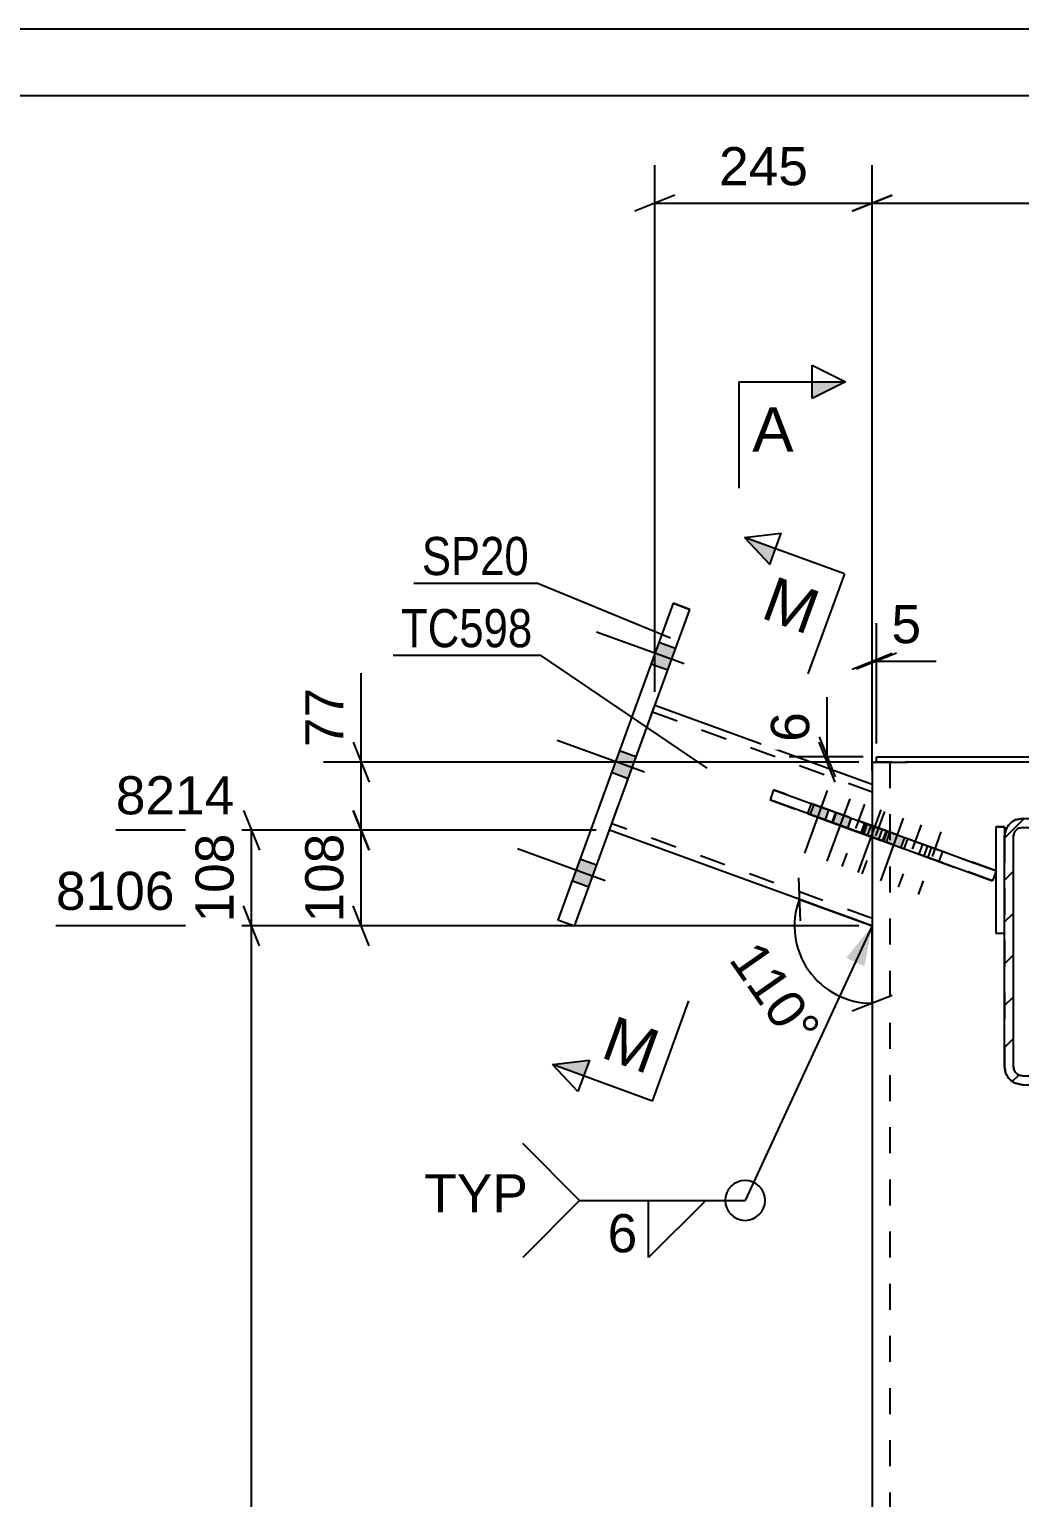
# Model space of a CAD drawing. Header units: millimetres. Extents: x -424 to 417, y -243 to 351.
# Drawn here: x -80 to -5.6, y 240.9 to 351.2 of the extents above; entities that cross this region are included whole.
import ezdxf

# ---------------------------------------------------------------- set-up
doc = ezdxf.new("R2010")
doc.units = ezdxf.units.MM
doc.linetypes.add('DXK_LINE_DOT2', pattern=[3.9198, 1.9599, -1.9599])
doc.linetypes.add('DXK_LINE_DOT3', pattern=[5.9187, 2.979, -0.9799, 0.9799, -0.9799])
doc.styles.add('Arial', font='ARIAL.TTF', dxfattribs={"height": 0.2})
doc.styles.add('Arial Narrow', font='ARIALN.TTF', dxfattribs={"height": 0.2})

# ---------------------------------------------------------------- blocks, each defined once
blk = doc.blocks.new('Unknown-284935898-1134')
at = {"color": 5, "linetype": 'Continuous'}
for p, q in [((416.53, 351.23), (-424.47, 351.23)), ((411.53, 346.23), (-419.47, 346.23))]:
    blk.add_line(p, q, dxfattribs=at)
blk = doc.blocks.new('Part-284935898-2427 - 2218')
at = {"color": 2, "linetype": 'Continuous'}
for p, q in [((-31.61, 308.1), (-40.28, 284.29)), ((-31.61, 308.1), (-31.61, 308.1)), ((-30.36, 307.64), (-31.61, 308.1)), ((-39.02, 283.84), (-30.36, 307.64)), ((-30.36, 307.64), (-30.36, 307.64)), ((-40.28, 284.29), (-40.28, 284.29)), ((-39.02, 283.84), (-40.28, 284.29)), ((-39.02, 283.84), (-39.02, 283.84))]:
    blk.add_line(p, q, dxfattribs=at)
at = {"color": 7, "linetype": 'DXK_LINE_DOT2'}
for p, q in [((-31.61, 308.1), (-30.36, 307.64)), ((-39.02, 283.84), (-40.28, 284.29))]:
    blk.add_line(p, q, dxfattribs=at)
blk = doc.blocks.new('Part-284935898-2387 - 2218')
at = {"linetype": 'Continuous'}
h = blk.add_hatch(dxfattribs=at)
h.set_pattern_fill('', scale=0.7, style=0, pattern_type=0)
h.set_pattern_definition([(45, (6.5138, 291.1015), (-1.57154, 1.57154), [])])
h.paths.add_polyline_path([(6.62, 290.59), (6.51, 291.1), (6.22, 291.53), (5.79, 291.82), (5.28, 291.92), (-5.38, 291.92), (-5.89, 291.82), (-6.33, 291.53), (-6.62, 291.1), (-6.72, 290.59), (-6.72, 273.26), (-6.62, 272.75), (-6.33, 272.32), (-5.89, 272.03), (-5.38, 271.92), (5.28, 271.92), (5.79, 272.03), (6.22, 272.32), (6.51, 272.75), (6.62, 273.26)])
h.paths.add_polyline_path([(5.9, 273), (5.75, 272.79), (5.54, 272.64), (5.28, 272.59), (-5.38, 272.59), (-5.64, 272.64), (-5.86, 272.79), (-6, 273), (-6.05, 273.26), (-6.05, 290.59), (-6, 290.85), (-5.86, 291.06), (-5.64, 291.21), (-5.38, 291.26), (5.28, 291.26), (5.54, 291.21), (5.75, 291.06), (5.9, 290.85), (5.95, 290.59), (5.95, 273.26)])
at = {"color": 7, "linetype": 'DXK_LINE_DOT2'}
for p, q in [((-5.89, 291.82), (-5.38, 291.92)), ((-5.38, 291.92), (5.28, 291.92)), ((5.28, 291.92), (5.79, 291.82)), ((-6.72, 290.59), (-6.62, 291.1)), ((-6.72, 290.59), (-6.72, 273.26)), ((-6, 290.85), (-6.05, 290.59)), ((-6.05, 273.26), (-6.05, 290.59)), ((-5.38, 291.26), (-5.64, 291.21)), ((-5.38, 291.26), (5.28, 291.26)), ((5.54, 291.21), (5.28, 291.26)), ((5.95, 290.59), (5.9, 290.85)), ((5.95, 273.26), (5.95, 290.59)), ((6.51, 291.1), (6.62, 290.59)), ((6.62, 290.59), (6.62, 273.26)), ((-6.62, 272.75), (-6.72, 273.26)), ((-6.05, 273.26), (-6, 273)), ((-5.64, 272.64), (-5.38, 272.59)), ((-5.38, 272.59), (5.28, 272.59)), ((5.28, 272.59), (5.54, 272.64)), ((5.9, 273), (5.95, 273.26)), ((6.62, 273.26), (6.51, 272.75)), ((-5.38, 271.92), (-5.89, 272.03)), ((-5.38, 271.92), (5.28, 271.92)), ((5.79, 272.03), (5.28, 271.92))]:
    blk.add_line(p, q, dxfattribs=at)
at = {"color": 2, "linetype": 'Continuous'}
for p, q in [((-5.38, 291.92), (-5.89, 291.82)), ((-5.38, 291.92), (-5.38, 291.92)), ((-5.38, 291.92), (5.28, 291.92)), ((5.28, 291.92), (5.28, 291.92)), ((5.79, 291.82), (5.28, 291.92)), ((-6.62, 291.1), (-6.72, 290.59)), ((-6.72, 290.59), (-6.72, 290.59)), ((-6.72, 273.26), (-6.72, 290.59)), ((-6.05, 290.59), (-6, 290.85)), ((-6.05, 290.59), (-6.05, 290.59)), ((-6.05, 273.26), (-6.05, 290.59)), ((-5.64, 291.21), (-5.38, 291.26)), ((-5.38, 291.26), (-5.38, 291.26)), ((-5.38, 291.26), (5.28, 291.26)), ((5.28, 291.26), (5.28, 291.26)), ((5.28, 291.26), (5.54, 291.21)), ((5.9, 290.85), (5.95, 290.59)), ((5.95, 290.59), (5.95, 290.59)), ((5.95, 273.26), (5.95, 290.59)), ((6.62, 290.59), (6.51, 291.1)), ((6.62, 290.59), (6.62, 290.59)), ((6.62, 273.26), (6.62, 290.59)), ((-6.72, 273.26), (-6.72, 273.26)), ((-6.72, 273.26), (-6.62, 272.75)), ((-6.05, 273.26), (-6.05, 273.26)), ((-6, 273), (-6.05, 273.26)), ((-5.38, 272.59), (-5.64, 272.64)), ((-5.38, 272.59), (-5.38, 272.59)), ((-5.38, 272.59), (5.28, 272.59)), ((5.54, 272.64), (5.28, 272.59)), ((5.28, 272.59), (5.28, 272.59)), ((5.95, 273.26), (5.9, 273)), ((5.95, 273.26), (5.95, 273.26)), ((6.51, 272.75), (6.62, 273.26)), ((6.62, 273.26), (6.62, 273.26)), ((-5.89, 272.03), (-5.38, 271.92)), ((-5.38, 271.92), (-5.38, 271.92)), ((-5.38, 271.92), (5.28, 271.92)), ((5.28, 271.92), (5.79, 272.03)), ((5.28, 271.92), (5.28, 271.92))]:
    blk.add_line(p, q, dxfattribs=at)
at = {"color": 7, "linetype": 'DXK_LINE_DOT2'}
for centre, radius, start, end in [((-5.38, 290.59), 1.33, 112.5, 157.5), ((5.28, 290.59), 1.33, 22.5, 67.5), ((-5.38, 290.59), 0.667, 112.5, 157.5), ((5.28, 290.59), 0.667, 22.5, 67.5), ((-5.38, 273.26), 1.33, 202.5, 247.5), ((-5.38, 273.26), 0.667, 202.5, 247.5), ((5.28, 273.26), 0.667, 292.5, 337.5), ((5.28, 273.26), 1.33, 292.5, 337.5)]:
    blk.add_arc(centre, radius, start, end, dxfattribs=at)
at = {"color": 2, "linetype": 'Continuous'}
for centre, radius, start, end in [((-5.38, 290.59), 1.33, 112.5, 157.5), ((5.28, 290.59), 1.33, 22.5, 67.5), ((-5.38, 290.59), 0.667, 112.5, 157.5), ((5.28, 290.59), 0.667, 22.5, 67.5), ((-5.38, 273.26), 1.33, 202.5, 247.5), ((-5.38, 273.26), 0.667, 202.5, 247.5), ((5.28, 273.26), 0.667, 292.5, 337.5), ((5.28, 273.26), 1.33, 292.5, 337.5)]:
    blk.add_arc(centre, radius, start, end, dxfattribs=at)
blk = doc.blocks.new('Part-284935898-2265 - 2218')
at = {"color": 2, "linetype": 'Continuous'}
for p, q in [((-16.67, 296.17), (-16.67, 291.38)), ((-16.67, 296.17), (-16.33, 296.17)), ((-15.22, 296.17), (-14, 296.17)), ((15.22, 296.17), (-14, 296.17)), ((-16.67, 290.53), (-16.67, 67.92))]:
    blk.add_line(p, q, dxfattribs=at)
at = {"color": 7, "linetype": 'DXK_LINE_DOT2'}
for p, q in [((-16.67, 296.17), (-15.22, 296.17)), ((-16.33, 296.17), (-15.89, 296.17)), ((-15.33, 296.17), (-15.33, 23.43)), ((-16.67, 291.38), (-16.67, 290.53))]:
    blk.add_line(p, q, dxfattribs=at)
blk = doc.blocks.new('Part-284935898-5705 - 2218')
at = {"color": 2, "linetype": 'Continuous'}
for p, q in [((-6.72, 291.3), (-7.38, 291.3)), ((-7.38, 291.3), (-7.38, 283.3)), ((-6.72, 291.3), (-6.72, 290.59)), ((-7.38, 283.3), (-6.72, 283.3))]:
    blk.add_line(p, q, dxfattribs=at)
at = {"color": 7, "linetype": 'DXK_LINE_DOT2'}
for p, q in [((-6.72, 291.3), (-7.38, 291.3)), ((-6.72, 290.59), (-6.72, 283.3)), ((-7.38, 283.3), (-6.72, 283.3))]:
    blk.add_line(p, q, dxfattribs=at)
blk = doc.blocks.new('Bolt-284935898-2267 - 2218')
at = {"linetype": 'Continuous'}
for points in [[(-32.68, 305.15), (-33.28, 303.52), (-32.02, 303.07), (-31.43, 304.7)], [(-32.68, 305.15), (-33.28, 303.52), (-32.02, 303.07), (-31.43, 304.7)], [(-32.68, 305.15), (-33.28, 303.52), (-32.02, 303.07), (-31.43, 304.7)], [(-35.65, 297.01), (-36.24, 295.38), (-34.99, 294.92), (-34.4, 296.55)], [(-35.65, 297.01), (-36.24, 295.38), (-34.99, 294.92), (-34.4, 296.55)], [(-38.61, 288.87), (-39.21, 287.24), (-37.95, 286.78), (-37.36, 288.41)], [(-38.61, 288.87), (-39.21, 287.24), (-37.95, 286.78), (-37.36, 288.41)], [(-38.61, 288.87), (-39.21, 287.24), (-37.95, 286.78), (-37.36, 288.41)]]:
    blk.add_hatch(color=1, dxfattribs=at).paths.add_polyline_path(points)
at = {"color": 1, "linetype": 'Continuous'}
for p, q in [((-30.79, 303.54), (-37.37, 305.94)), ((-30.79, 303.54), (-37.37, 305.94)), ((-30.79, 303.54), (-37.37, 305.94)), ((-31.43, 304.7), (-32.68, 305.15)), ((-31.43, 304.7), (-32.68, 305.15)), ((-31.43, 304.7), (-32.68, 305.15)), ((-32.02, 303.07), (-33.28, 303.52)), ((-32.02, 303.07), (-33.28, 303.52)), ((-32.02, 303.07), (-33.28, 303.52)), ((-33.75, 295.4), (-40.33, 297.79)), ((-33.75, 295.4), (-40.33, 297.79)), ((-34.4, 296.55), (-35.65, 297.01)), ((-34.4, 296.55), (-35.65, 297.01)), ((-34.99, 294.92), (-36.24, 295.38)), ((-34.99, 294.92), (-36.24, 295.38)), ((-36.72, 287.25), (-43.29, 289.65)), ((-36.72, 287.25), (-43.29, 289.65)), ((-36.72, 287.25), (-43.29, 289.65)), ((-37.36, 288.41), (-38.61, 288.87)), ((-37.36, 288.41), (-38.61, 288.87)), ((-37.36, 288.41), (-38.61, 288.87)), ((-37.95, 286.78), (-39.21, 287.24)), ((-37.95, 286.78), (-39.21, 287.24)), ((-37.95, 286.78), (-39.21, 287.24))]:
    blk.add_line(p, q, dxfattribs=at)
blk = doc.blocks.new('Part-284935898-2339 - 2218')
at = {"color": 7, "linetype": 'DXK_LINE_DOT2'}
for p, q in [((-36.4, 291.04), (-32.98, 300.44)), ((-33.16, 299.94), (-16.67, 293.93)), ((-16.67, 294.5), (-16.67, 283.86)), ((-16.67, 284.42), (-36.22, 291.54))]:
    blk.add_line(p, q, dxfattribs=at)
at = {"color": 2, "linetype": 'Continuous'}
for p, q in [((-32.98, 300.44), (-16.67, 294.5)), ((-16.67, 283.86), (-36.4, 291.04))]:
    blk.add_line(p, q, dxfattribs=at)
blk = doc.blocks.new('Part-284935898-2414 - 2218')
at = {"color": 7, "linetype": 'DXK_LINE_DOT2'}
for p, q in [((-21.24, 293.05), (-21.51, 292.3)), ((-12.22, 289.76), (-21.24, 293.05)), ((-21.24, 293.05), (-17.23, 291.59)), ((-21.51, 292.3), (-12.49, 289.01)), ((-17.5, 290.84), (-21.51, 292.3)), ((-17.23, 291.59), (-17.5, 290.84)), ((-17.23, 291.59), (-7.35, 287.99)), ((-7.62, 287.24), (-17.5, 290.84)), ((-12.22, 289.76), (-12.49, 289.01)), ((-7.35, 287.99), (-12.22, 289.76)), ((-12.49, 289.01), (-7.62, 287.24)), ((-7.35, 287.99), (-7.62, 287.24)), ((-7.35, 287.99), (-7.62, 287.24)), ((-7.35, 287.99), (-7.35, 287.99)), ((-7.62, 287.24), (-7.62, 287.24))]:
    blk.add_line(p, q, dxfattribs=at)
blk = doc.blocks.new('Bolt-284935898-2482 - 2218')
at = {"color": 1, "linetype": 'DXK_LINE_DOT2'}
for p, q in [((-17.23, 293.01), (-18.94, 288.31)), ((-15.73, 292.46), (-17.44, 287.76)), ((-18.25, 291.96), (-18.52, 291.21)), ((-17.12, 291.55), (-17.4, 290.8)), ((-16.75, 291.41), (-17.03, 290.66)), ((-12.99, 291.46), (-14.7, 286.76)), ((-15.62, 291), (-15.9, 290.25)), ((-14.01, 290.41), (-14.28, 289.66)), ((-11.49, 290.92), (-13.2, 286.22)), ((-12.88, 290), (-13.15, 289.25)), ((-12.51, 289.87), (-12.78, 289.12)), ((-11.38, 289.46), (-11.65, 288.71))]:
    blk.add_line(p, q, dxfattribs=at)
blk = doc.blocks.new('Part-284935898-2354 - 2218')
at = {"color": 2, "linetype": 'Continuous'}
for p, q in [((-16.33, 296.17), (-16.33, 296.57)), ((-16.33, 296.57), (16.33, 296.57)), ((-15.22, 296.17), (-16.33, 296.17)), ((16.33, 296.17), (15.22, 296.17)), ((16.33, 296.57), (16.33, 296.17))]:
    blk.add_line(p, q, dxfattribs=at)
at = {"color": 7, "linetype": 'DXK_LINE_DOT2'}
blk.add_line((15.22, 296.17), (-15.22, 296.17), dxfattribs=at)
blk = doc.blocks.new('Part-284935898-2361 - 2218')
at = {"color": 2, "linetype": 'Continuous'}
for p, q in [((-24.06, 294.07), (-24.33, 293.32)), ((-24.06, 294.07), (-15.53, 290.97)), ((-15.8, 290.22), (-24.33, 293.32)), ((-15.53, 290.97), (-15.8, 290.22)), ((-15.8, 290.22), (-7.62, 287.24)), ((-15.53, 290.97), (-7.35, 287.99)), ((-7.35, 287.99), (-7.62, 287.24)), ((-7.35, 287.99), (-7.35, 287.99)), ((-7.62, 287.24), (-7.62, 287.24))]:
    blk.add_line(p, q, dxfattribs=at)
at = {"color": 7, "linetype": 'DXK_LINE_DOT2'}
for p, q in [((-19.42, 292.39), (-24.06, 294.07)), ((-24.33, 293.32), (-19.7, 291.63)), ((-19.42, 292.39), (-19.7, 291.63)), ((-7.35, 287.99), (-19.42, 292.39)), ((-19.7, 291.63), (-7.62, 287.24)), ((-7.35, 287.99), (-7.62, 287.24))]:
    blk.add_line(p, q, dxfattribs=at)
blk = doc.blocks.new('Part-284935898-2408 - 2218')
at = {"color": 7, "linetype": 'DXK_LINE_DOT2'}
for p, q in [((-5.38, 291.92), (-5.89, 291.82)), ((-5.38, 291.92), (5.28, 291.92)), ((-5.38, 291.92), (-5.38, 291.92)), ((5.28, 291.92), (5.28, 291.92)), ((5.79, 291.82), (5.28, 291.92)), ((-6.62, 291.1), (-6.72, 290.59)), ((-6.72, 290.59), (-6.72, 273.26)), ((-6.05, 290.59), (-6, 290.85)), ((-6.05, 290.59), (-6.05, 290.59)), ((-6.05, 273.26), (-6.05, 290.59)), ((-5.64, 291.21), (-5.38, 291.26)), ((-5.38, 291.26), (-5.38, 291.26)), ((-5.38, 291.26), (5.28, 291.26)), ((5.28, 291.26), (5.28, 291.26)), ((5.28, 291.26), (5.54, 291.21)), ((5.9, 290.85), (5.95, 290.59)), ((5.95, 290.59), (5.95, 290.59)), ((5.95, 273.26), (5.95, 290.59)), ((6.62, 290.59), (6.51, 291.1)), ((6.62, 290.59), (6.62, 273.26)), ((-6.72, 273.26), (-6.62, 272.75)), ((-6.05, 273.26), (-6.05, 273.26)), ((-6, 273), (-6.05, 273.26)), ((-5.39, 272.59), (-5.64, 272.64)), ((-5.38, 272.59), (-5.39, 272.59)), ((-5.38, 272.59), (-5.38, 272.59)), ((-5.38, 272.59), (5.28, 272.59)), ((5.54, 272.64), (5.28, 272.59)), ((5.28, 272.59), (5.28, 272.59)), ((5.54, 272.64), (5.54, 272.64)), ((5.95, 273.26), (5.9, 273)), ((5.95, 273.26), (5.95, 273.26)), ((6.51, 272.75), (6.62, 273.26)), ((-5.89, 272.03), (-5.39, 271.92)), ((-5.39, 271.92), (-5.38, 271.92)), ((-5.38, 271.92), (5.28, 271.92)), ((-5.38, 271.92), (-5.38, 271.92)), ((5.28, 271.92), (5.79, 272.03)), ((5.28, 271.92), (5.28, 271.92)), ((5.79, 272.03), (5.79, 272.03))]:
    blk.add_line(p, q, dxfattribs=at)
at = {"color": 7, "linetype": 'DXK_LINE_DOT3'}
blk.add_line((-0.05, 281.92), (-0.05, 281.92), dxfattribs=at)
at = {"color": 7, "linetype": 'DXK_LINE_DOT2'}
for centre, radius, start, end in [((-5.38, 290.59), 1.33, 112.5, 157.5), ((5.28, 290.59), 1.33, 22.5, 67.5), ((-5.38, 290.59), 0.667, 112.5, 157.5), ((5.28, 290.59), 0.667, 22.5, 67.5), ((-5.38, 273.26), 1.33, 202.5, 247.5), ((-5.38, 273.26), 0.667, 202.5, 247.5), ((5.28, 273.26), 0.667, 292.5, 337.5), ((5.28, 273.26), 1.33, 292.5, 337.5)]:
    blk.add_arc(centre, radius, start, end, dxfattribs=at)
blk = doc.blocks.new('Bolt-284935898-2488 - 2218')
at = {"linetype": 'Continuous'}
for points in [[(-19.93, 292.57), (-21.05, 292.98), (-21.33, 292.23), (-20.2, 291.82)], [(-18.24, 291.95), (-19.37, 292.37), (-19.64, 291.61), (-18.51, 291.2)], [(-15.91, 291.11), (-17.04, 291.52), (-17.31, 290.77), (-16.18, 290.36)], [(-14.22, 290.49), (-15.35, 290.9), (-15.62, 290.15), (-14.5, 289.74)]]:
    blk.add_hatch(color=1, dxfattribs=at).paths.add_polyline_path(points)
at = {"color": 1, "linetype": 'Continuous'}
for p, q in [((-20.03, 294.03), (-21.74, 289.33)), ((-21.05, 292.98), (-21.33, 292.23)), ((-19.93, 292.57), (-20.2, 291.82)), ((-18.35, 293.41), (-20.06, 288.71)), ((-16.02, 292.57), (-17.73, 287.87)), ((-19.37, 292.37), (-19.64, 291.61)), ((-18.24, 291.95), (-18.51, 291.2)), ((-17.04, 291.52), (-17.31, 290.77)), ((-14.33, 291.95), (-16.04, 287.25)), ((-15.91, 291.11), (-16.18, 290.36)), ((-15.35, 290.9), (-15.62, 290.15)), ((-14.22, 290.49), (-14.5, 289.74))]:
    blk.add_line(p, q, dxfattribs=at)
blk = doc.blocks.new('Part-284935898-5703 - 2218')
at = {"color": 7, "linetype": 'DXK_LINE_DOT2'}
for p, q in [((-7.38, 291.3), (-6.72, 291.3)), ((-7.38, 291.3), (-7.38, 283.3)), ((-6.72, 291.3), (-7.38, 291.3)), ((-6.72, 283.3), (-6.72, 291.3)), ((-7.38, 283.3), (-6.72, 283.3)), ((-7.38, 283.3), (-6.72, 283.3))]:
    blk.add_line(p, q, dxfattribs=at)
blk = doc.blocks.new('AngleDimension-284935898-2758 - 2218')
at = {"color": 7, "linetype": 'Continuous'}
for p, q in [((-22.19, 287.46), (-22.08, 284.23)), ((-17.61, 284.2), (-22.13, 285.85)), ((-22.13, 285.85), (-16.67, 283.86)), ((-16.67, 278.04), (-16.67, 283.86)), ((-15.17, 278.64), (-18.17, 277.44))]:
    blk.add_line(p, q, dxfattribs=at)
blk.add_arc((-16.67, 283.86), 5.82, 159.9984, 270, dxfattribs=at)
at = {"color": 0}
blk.add_wipeout([(-22.89, 273.72), (-19.45, 276.12), (-24.89, 283.88), (-28.33, 281.47)], dxfattribs=at)
at = {"color": 3, "style": 'Arial'}
blk.add_text('110°', height=2.865, rotation=-54.9982, dxfattribs=at).set_placement((-27.49, 281.33))
blk = doc.blocks.new('StraightDimension-284935898-2762 - 2218')
at = {"color": 7, "linetype": 'Continuous'}
for p, q in [((-55.63, 292.54), (-54.43, 289.54)), ((-37.4, 291.04), (-57.88, 291.04)), ((-55.03, 283.86), (-55.03, 291.04)), ((-54.43, 282.36), (-55.63, 285.36)), ((-17.67, 283.86), (-57.88, 283.86))]:
    blk.add_line(p, q, dxfattribs=at)
at = {"color": 0}
blk.add_wipeout([(-55.78, 291.38), (-59.98, 291.38), (-59.98, 283.51), (-55.78, 283.51)], dxfattribs=at)
at = {"color": 3, "style": 'Arial'}
blk.add_text('108', height=2.865, rotation=90.0002, dxfattribs=at).set_placement((-56.38, 284.11))
blk = doc.blocks.new('StraightDimension-284935898-2772 - 2218')
at = {"color": 7, "linetype": 'Continuous'}
for p, q in [((-55.03, 296.17), (-55.03, 302.86)), ((-55.03, 296.17), (-55.03, 302.86)), ((-55.63, 297.67), (-54.43, 294.67)), ((-17.67, 296.17), (-57.88, 296.17)), ((-55.03, 291.04), (-55.03, 296.17)), ((-54.43, 289.54), (-55.63, 292.54)), ((-37.4, 291.04), (-57.88, 291.04))]:
    blk.add_line(p, q, dxfattribs=at)
at = {"color": 0}
blk.add_wipeout([(-55.78, 302.34), (-59.98, 302.34), (-59.98, 296.69), (-55.78, 296.69)], dxfattribs=at)
at = {"color": 3, "style": 'Arial'}
blk.add_text('77', height=2.865, rotation=90.0002, dxfattribs=at).set_placement((-56.38, 297.29))
blk = doc.blocks.new('StraightDimension-284935898-2800 - 2218')
at = {"color": 7, "linetype": 'Continuous'}
for p, q in [((-62.67, 282.36), (-63.87, 285.36)), ((-17.67, 283.86), (-77.97, 283.86)), ((-63.27, 69), (-63.27, 283.86))]:
    blk.add_line(p, q, dxfattribs=at)
at = {"color": 0, "linetype": 'Continuous'}
blk.add_wipeout([(-68.47, 284.46), (-68.47, 288.66), (-78.57, 288.66), (-78.57, 284.46)], dxfattribs=at)
at = {"color": 3, "linetype": 'Continuous', "style": 'Arial'}
blk.add_text('8106', height=2.865, dxfattribs=at).set_placement((-77.97, 285.06))
blk = doc.blocks.new('StraightDimension-284935898-2809 - 2218')
at = {"color": 7, "linetype": 'Continuous'}
for p, q in [((-63.87, 292.54), (-62.67, 289.54)), ((-37.4, 291.04), (-73.47, 291.04)), ((-63.27, 283.86), (-63.27, 291.04)), ((-62.67, 282.36), (-63.87, 285.36)), ((-17.67, 283.86), (-77.97, 283.86))]:
    blk.add_line(p, q, dxfattribs=at)
at = {"color": 0}
blk.add_wipeout([(-64.02, 291.38), (-68.22, 291.38), (-68.22, 283.51), (-64.02, 283.51)], dxfattribs=at)
at = {"color": 3, "style": 'Arial'}
blk.add_text('108', height=2.865, rotation=90.0002, dxfattribs=at).set_placement((-64.62, 284.11))
at = {"color": 0, "linetype": 'Continuous'}
blk.add_wipeout([(-63.97, 291.64), (-63.97, 295.84), (-74.07, 295.84), (-74.07, 291.64)], dxfattribs=at)
at = {"color": 3, "linetype": 'Continuous', "style": 'Arial'}
blk.add_text('8214', height=2.865, dxfattribs=at).set_placement((-73.47, 292.24))
blk = doc.blocks.new('StraightDimension-284935898-2839 - 2218')
at = {"color": 7, "linetype": 'Continuous'}
for p, q in [((-16.67, 297.17), (-16.67, 306.6)), ((-16.33, 297.57), (-16.33, 306.6)), ((-18.17, 303.15), (-15.17, 304.35)), ((-14.83, 304.35), (-17.83, 303.15)), ((-16.67, 303.75), (-16.33, 303.75)), ((-16.33, 303.75), (-11.86, 303.75)), ((-16.33, 303.75), (-11.86, 303.75))]:
    blk.add_line(p, q, dxfattribs=at)
at = {"color": 0}
blk.add_wipeout([(-12.38, 304.5), (-12.38, 308.7), (-15.81, 308.7), (-15.81, 304.5)], dxfattribs=at)
at = {"color": 3, "style": 'Arial'}
blk.add_text('5', height=2.87, dxfattribs=at).set_placement((-15.21, 305.1))
blk = doc.blocks.new('StraightDimension-284935898-2861 - 2218')
at = {"color": 7, "linetype": 'Continuous'}
for p, q in [((-20.04, 296.57), (-20.04, 301.04)), ((-20.04, 296.57), (-20.04, 301.04)), ((-20.64, 298.07), (-19.44, 295.07)), ((-19.44, 294.67), (-20.64, 297.67)), ((-17.33, 296.57), (-22.89, 296.57)), ((-17.67, 296.17), (-22.89, 296.17)), ((-20.04, 296.17), (-20.04, 296.57))]:
    blk.add_line(p, q, dxfattribs=at)
at = {"color": 0}
blk.add_wipeout([(-20.79, 300.51), (-24.99, 300.51), (-24.99, 297.09), (-20.79, 297.09)], dxfattribs=at)
at = {"color": 3, "style": 'Arial'}
blk.add_text('6', height=2.87, rotation=90.0002, dxfattribs=at).set_placement((-21.39, 297.69))
blk = doc.blocks.new('StraightDimension-284935898-14827 - 2218')
at = {"color": 7, "linetype": 'Continuous'}
for p, q in [((-16.67, 295.5), (-16.67, 341.01)), ((16.67, 283.37), (16.67, 341.01)), ((-15.17, 338.76), (-18.17, 337.56)), ((15.17, 337.56), (18.17, 338.76)), ((-16.67, 338.16), (16.67, 338.16))]:
    blk.add_line(p, q, dxfattribs=at)
at = {"color": 0}
blk.add_wipeout([(3.94, 338.91), (3.94, 343.11), (-3.94, 343.11), (-3.94, 338.91)], dxfattribs=at)
at = {"color": 3, "style": 'Arial'}
blk.add_text('500', height=2.865, dxfattribs=at).set_placement((-3.34, 339.51))
blk = doc.blocks.new('StraightDimension-284935898-14828 - 2218')
at = {"color": 7, "linetype": 'Continuous'}
for p, q in [((-32.98, 301.44), (-32.98, 341.01)), ((-16.67, 295.5), (-16.67, 341.01)), ((-31.48, 338.76), (-34.48, 337.56)), ((-18.17, 337.56), (-15.17, 338.76)), ((-32.98, 338.16), (-16.67, 338.16))]:
    blk.add_line(p, q, dxfattribs=at)
at = {"color": 0}
blk.add_wipeout([(-20.89, 338.91), (-20.89, 343.11), (-28.76, 343.11), (-28.76, 338.91)], dxfattribs=at)
at = {"color": 3, "style": 'Arial'}
blk.add_text('245', height=2.865, dxfattribs=at).set_placement((-28.16, 339.51))
blk = doc.blocks.new('Mark-284935898-2335 - 2218')
at = {"color": 30, "linetype": 'Continuous'}
for p in [(-52.64, 304.2), (-29.06, 295.7)]:
    blk.add_line(p, (-41.58, 304.2), dxfattribs=at)
at = {"color": 0}
blk.add_wipeout([(-42.18, 304.8), (-42.18, 307.8), (-52.04, 307.8), (-52.04, 304.8)], dxfattribs=at)
blk.add_wipeout([(-42.18, 304.8), (-42.18, 307.8), (-52.04, 307.8), (-52.04, 304.8)], dxfattribs=at)
at = {"color": 3, "style": 'Arial Narrow'}
blk.add_text('TC598', height=2.863, dxfattribs=at).set_placement((-52.04, 304.8))
blk = doc.blocks.new('Mark-284935898-2423 - 2218')
at = {"color": 30, "linetype": 'Continuous'}
for p in [(-51.08, 309.62), (-31.81, 305.48)]:
    blk.add_line(p, (-41.84, 309.62), dxfattribs=at)
at = {"color": 0}
blk.add_wipeout([(-42.44, 310.22), (-42.44, 313.22), (-50.48, 313.22), (-50.48, 310.22)], dxfattribs=at)
blk.add_wipeout([(-42.44, 310.22), (-42.44, 313.22), (-50.48, 313.22), (-50.48, 310.22)], dxfattribs=at)
at = {"color": 3, "style": 'Arial Narrow'}
blk.add_text('SP20', height=2.863, dxfattribs=at).set_placement((-50.48, 310.22))
blk = doc.blocks.new('SectionMark-284935898-2924 - 2218')
at = {"linetype": 'Continuous'}
blk.add_hatch(color=6, dxfattribs=at).paths.add_polyline_path([(-21.17, 323.49), (-21.17, 324.74), (-18.67, 324.74)])
at = {"color": 6, "linetype": 'Continuous'}
for p, q in [((-21.17, 323.49), (-21.17, 325.99)), ((-21.17, 325.99), (-18.67, 324.74)), ((-26.67, 324.74), (-26.67, 316.74)), ((-26.67, 324.74), (-18.67, 324.74)), ((-18.67, 324.74), (-21.17, 323.49))]:
    blk.add_line(p, q, dxfattribs=at)
at = {"color": 0, "linetype": 'Continuous'}
blk.add_wipeout([(-22.56, 319.49), (-22.56, 322.99), (-25.67, 322.99), (-25.67, 319.49)], dxfattribs=at)
at = {"color": 3, "linetype": 'Continuous', "style": 'Arial'}
blk.add_text('A', height=3.34, dxfattribs=at).set_placement((-25.67, 319.49))
blk = doc.blocks.new('WeldMark-284935898-2926 - 2218')
at = {"linetype": 'Continuous'}
blk.add_hatch(color=30, dxfattribs=at).paths.add_polyline_path([(-18.61, 281.45), (-16.67, 283.86), (-17.24, 280.82)])
at = {"color": 30, "linetype": 'Continuous'}
for p in [(-16.67, 283.86), (-38.63, 263.23)]:
    blk.add_line(p, (-26.2, 263.23), dxfattribs=at)
at = {"color": 3, "linetype": 'Continuous'}
for p, q in [((-38.63, 263.23), (-42.91, 267.51)), ((-38.63, 263.23), (-42.91, 258.94)), ((-33.45, 263.23), (-29.16, 263.23)), ((-29.16, 263.23), (-33.45, 258.94)), ((-33.45, 258.94), (-33.45, 263.23))]:
    blk.add_line(p, q, dxfattribs=at)
for start, end in [(90, 270), (270, 90)]:
    blk.add_arc((-26.2, 263.23), 1.5, start, end, dxfattribs=at)
at = {"color": 0}
blk.add_wipeout([(-34.1, 259.13), (-34.1, 262.53), (-36.73, 262.53), (-36.73, 259.13)], dxfattribs=at)
at = {"color": 3, "style": 'Arial'}
blk.add_text('6', height=2.87, dxfattribs=at).set_placement((-36.53, 259.33))
at = {"color": 0, "linetype": 'Continuous'}
blk.add_wipeout([(-42.53, 262.33), (-42.53, 265.33), (-50.3, 265.33), (-50.3, 262.33)], dxfattribs=at)
blk.add_wipeout([(-42.53, 262.33), (-42.53, 265.33), (-50.3, 265.33), (-50.3, 262.33)], dxfattribs=at)
at = {"color": 3, "linetype": 'Continuous', "style": 'Arial'}
blk.add_text('TYP', height=2.865, dxfattribs=at).set_placement((-50.3, 262.33))
blk = doc.blocks.new('SectionMark-284935898-15442 - 2218')
at = {"linetype": 'Continuous'}
for points in [[(-23.92, 312.19), (-24.34, 311.01), (-26.26, 313.04)], [(-37.9, 273.76), (-38.33, 272.58), (-40.68, 273.44)]]:
    blk.add_hatch(color=6, dxfattribs=at).paths.add_polyline_path(points)
at = {"color": 6, "linetype": 'Continuous'}
for p, q in [((-26.26, 313.04), (-23.49, 313.36)), ((-24.34, 311.01), (-23.49, 313.36)), ((-26.26, 313.04), (-24.34, 311.01)), ((-40.68, 273.44), (-37.9, 273.76)), ((-37.9, 273.76), (-38.76, 271.41)), ((-38.76, 271.41), (-40.68, 273.44))]:
    blk.add_line(p, q, dxfattribs=at)
at = {"color": 0, "linetype": 'Continuous'}
for points in [[(-21.48, 305.72), (-20.29, 309.01), (-23.94, 310.33), (-25.13, 307.05)], [(-33.51, 272.69), (-32.31, 275.98), (-35.96, 277.31), (-37.16, 274.02)]]:
    blk.add_wipeout(points, dxfattribs=at)
at = {"color": 6, "linetype": 'Continuous'}
for p, q in [((-18.75, 310.31), (-26.26, 313.04)), ((-18.75, 310.31), (-21.48, 302.79)), ((-33.16, 270.7), (-30.43, 278.22)), ((-33.16, 270.7), (-40.68, 273.44))]:
    blk.add_line(p, q, dxfattribs=at)
at = {"color": 3, "linetype": 'Continuous', "style": 'Arial'}
for p in [(-25.13, 307.05), (-37.16, 274.02)]:
    blk.add_text('M', height=3.34, rotation=-20.002, dxfattribs=at).set_placement(p)

msp = doc.modelspace()

# ---------------------------------------------------------------- block references
for name in ['Unknown-284935898-1134', 'Part-284935898-2427 - 2218', 'Bolt-284935898-2267 - 2218', 'Part-284935898-2339 - 2218', 'Part-284935898-2265 - 2218', 'Part-284935898-2354 - 2218', 'Part-284935898-2361 - 2218', 'Bolt-284935898-2488 - 2218', 'Part-284935898-2414 - 2218', 'Bolt-284935898-2482 - 2218', 'Part-284935898-5705 - 2218', 'Part-284935898-5703 - 2218', 'Part-284935898-2387 - 2218', 'Part-284935898-2408 - 2218']:
    msp.add_blockref(name, (0, 0))

# ---------------------------------------------------------------- next in the draw order: block references
msp.add_blockref('AngleDimension-284935898-2758 - 2218', (0, 0))

# ---------------------------------------------------------------- next in the draw order: block references
msp.add_blockref('StraightDimension-284935898-2762 - 2218', (0, 0))

# ---------------------------------------------------------------- next in the draw order: block references
for name in ['StraightDimension-284935898-2772 - 2218', 'StraightDimension-284935898-2800 - 2218']:
    msp.add_blockref(name, (0, 0))

# ---------------------------------------------------------------- next in the draw order: block references
for name in ['StraightDimension-284935898-2839 - 2218', 'StraightDimension-284935898-2809 - 2218']:
    msp.add_blockref(name, (0, 0))

# ---------------------------------------------------------------- next in the draw order: block references
msp.add_blockref('StraightDimension-284935898-2861 - 2218', (0, 0))

# ---------------------------------------------------------------- next in the draw order: block references
msp.add_blockref('StraightDimension-284935898-14827 - 2218', (0, 0))

# ---------------------------------------------------------------- next in the draw order: block references
msp.add_blockref('StraightDimension-284935898-14828 - 2218', (0, 0))

# ---------------------------------------------------------------- next in the draw order: block references
for name in ['SectionMark-284935898-2924 - 2218', 'Mark-284935898-2335 - 2218']:
    msp.add_blockref(name, (0, 0))

# ---------------------------------------------------------------- next in the draw order: block references
for name in ['Mark-284935898-2423 - 2218', 'WeldMark-284935898-2926 - 2218']:
    msp.add_blockref(name, (0, 0))

# ---------------------------------------------------------------- next in the draw order: block references
msp.add_blockref('SectionMark-284935898-15442 - 2218', (0, 0))

doc.saveas('drawing.dxf')
